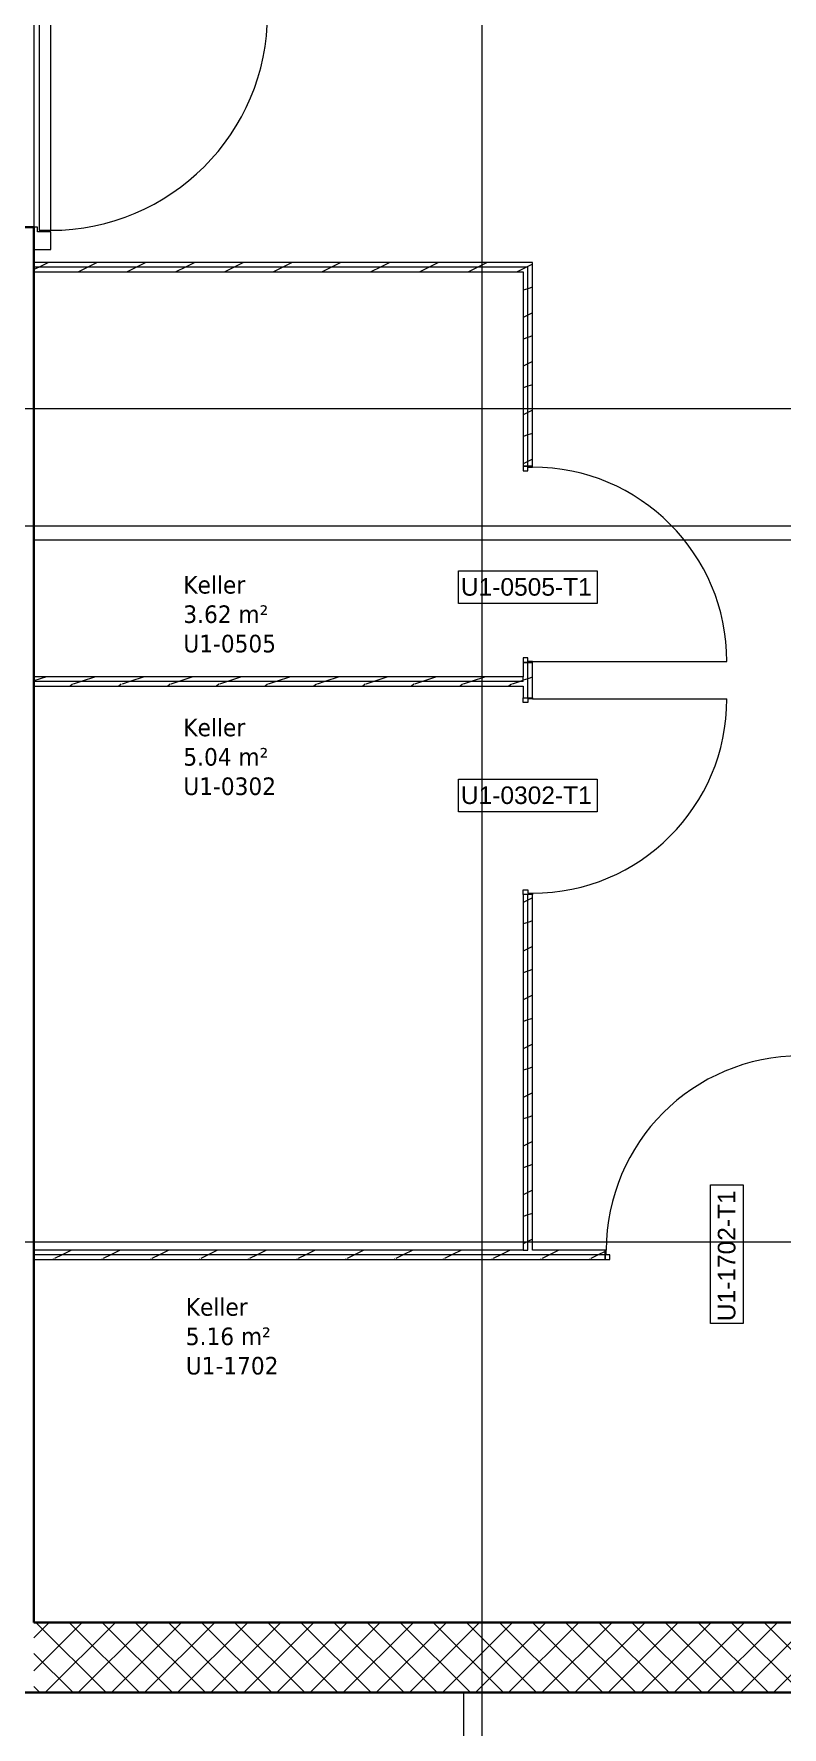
# Model space of a CAD drawing. Extents: x -1907 to 937, y -179 to 966.
# Drawn here: x -768 to -704, y 622.2 to 766.9 of the extents above; entities that cross this region are included whole.
import ezdxf
from ezdxf.lldxf.tags import DXFTag

# ---------------------------------------------------------------- set-up
doc = ezdxf.new("R2010")
doc.units = 0
doc.layers.get('0').update_dxf_attribs({"lineweight": 13})
for name, color, linetype, lineweight in [('A-AREA-____-IDEN', 7, 'Continuous', 5), ('A-DOOR-____-IDEN', 7, 'Continuous', 5), ('A-DOOR-____-OTLN', 7, 'Continuous', 9), ('A-DOOR-FRAM-MCUT', 7, 'Continuous', 9), ('A-DOOR-OPNG-OTLN', 7, 'Continuous', 9), ('A-FLOR-____-OTLN', 7, 'Continuous', 9), ('A-FLOR-____-OVHD', 7, 'Strichpunkt - Fein', 9), ('A-WALL-____-MCUT', 7, 'Continuous', 35), ('A-WALL-____-PATT', 7, 'Continuous', 35), ('A-WALL-FNSH-MCUT', 7, 'Continuous', 35), ('S-GRID-____-OTLN', 7, 'Continuous', 5)]:
    doc.layers.add(name, color=color, linetype=linetype, lineweight=lineweight)
doc.styles.get("Standard").update_dxf_attribs({"font": 'arial.ttf'})
tags = doc.linetypes.add('_Rasterlinie_', pattern=[0.375, 0.2, -0.05, 0.075, -0.05]).pattern_tags.tags
tags[10:11] = [DXFTag(74, 4), DXFTag(75, 0), DXFTag(340, '0'), DXFTag(46, 1.0), DXFTag(50, 0.0), DXFTag(44, 0.0), DXFTag(45, 0.0)]
tags[8:9] = [DXFTag(74, 4), DXFTag(75, 0), DXFTag(340, '0'), DXFTag(46, 1.0), DXFTag(50, 0.0), DXFTag(44, 0.0), DXFTag(45, 0.0)]
tags[6:7] = [DXFTag(74, 4), DXFTag(75, 0), DXFTag(340, '0'), DXFTag(46, 1.0), DXFTag(50, 0.0), DXFTag(44, 0.0), DXFTag(45, 0.0)]
tags[4:5] = [DXFTag(74, 4), DXFTag(75, 0), DXFTag(340, '0'), DXFTag(46, 1.0), DXFTag(50, 0.0), DXFTag(44, 0.0), DXFTag(45, 0.0)]
tags = doc.linetypes.add('Strich Punkt fein', pattern=[0.2, 0.1, -0.05, 0, -0.05]).pattern_tags.tags
tags[10:11] = [DXFTag(74, 4), DXFTag(75, 0), DXFTag(340, '0'), DXFTag(46, 1.0), DXFTag(50, 0.0), DXFTag(44, 0.0), DXFTag(45, 0.0)]
tags[8:9] = [DXFTag(74, 4), DXFTag(75, 0), DXFTag(340, '0'), DXFTag(46, 1.0), DXFTag(50, 0.0), DXFTag(44, 0.0), DXFTag(45, 0.0)]
tags[6:7] = [DXFTag(74, 4), DXFTag(75, 0), DXFTag(340, '0'), DXFTag(46, 1.0), DXFTag(50, 0.0), DXFTag(44, 0.0), DXFTag(45, 0.0)]
tags[4:5] = [DXFTag(74, 4), DXFTag(75, 0), DXFTag(340, '0'), DXFTag(46, 1.0), DXFTag(50, 0.0), DXFTag(44, 0.0), DXFTag(45, 0.0)]
tags = doc.linetypes.add('Strichpunkt - Fein', pattern=[0.2, 0.1, -0.05, 0, -0.05]).pattern_tags.tags
tags[10:11] = [DXFTag(74, 4), DXFTag(75, 0), DXFTag(340, '0'), DXFTag(46, 1.0), DXFTag(50, 0.0), DXFTag(44, 0.0), DXFTag(45, 0.0)]
tags[8:9] = [DXFTag(74, 4), DXFTag(75, 0), DXFTag(340, '0'), DXFTag(46, 1.0), DXFTag(50, 0.0), DXFTag(44, 0.0), DXFTag(45, 0.0)]
tags[6:7] = [DXFTag(74, 4), DXFTag(75, 0), DXFTag(340, '0'), DXFTag(46, 1.0), DXFTag(50, 0.0), DXFTag(44, 0.0), DXFTag(45, 0.0)]
tags[4:5] = [DXFTag(74, 4), DXFTag(75, 0), DXFTag(340, '0'), DXFTag(46, 1.0), DXFTag(50, 0.0), DXFTag(44, 0.0), DXFTag(45, 0.0)]

# ---------------------------------------------------------------- blocks, each defined once
blk = doc.blocks.new('Referenz-A0UJ2810XE', base_point=(-1920.13, -159.41))
at = {"layer": 'A-DOOR-____-IDEN', "color": 0, "linetype": 'Continuous', "ltscale": 0.13}
for p, q in [((-731.68, 720.99), (-719.84, 720.99)), ((-731.68, 718.21), (-731.68, 720.99)), ((-719.84, 720.99), (-719.84, 718.21)), ((-719.84, 718.21), (-731.68, 718.21)), ((-731.68, 703.19), (-719.84, 703.19)), ((-731.68, 700.41), (-731.68, 703.19)), ((-719.84, 703.19), (-719.84, 700.41)), ((-719.84, 700.41), (-731.68, 700.41)), ((-710.15, 656.68), (-710.15, 668.52)), ((-710.15, 668.52), (-707.37, 668.52)), ((-707.37, 668.52), (-707.37, 656.68)), ((-707.37, 656.68), (-710.15, 656.68))]:
    blk.add_line(p, q, dxfattribs=at)
at = {"layer": 'A-DOOR-____-OTLN', "color": 0, "linetype": 'Strich Punkt fein', "ltscale": 0.13}
blk.add_line((-767.96, 768.35), (-767.96, 750.35), dxfattribs=at)
at = {"layer": 'A-DOOR-____-OTLN', "color": 0, "linetype": 'Continuous', "ltscale": 0.13}
for p, q in [((-767.52, 768.61), (-767.52, 750.09)), ((-766.52, 750.09), (-766.52, 768.61)), ((-767.52, 750.09), (-766.52, 750.09))]:
    blk.add_line(p, q, dxfattribs=at)
at = {"layer": 'A-DOOR-FRAM-MCUT', "color": 0, "linetype": 'Continuous', "ltscale": 0.13}
for p, q in [((-767.66, 750.35), (-767.96, 750.35)), ((-767.96, 750.35), (-767.96, 748.45)), ((-767.66, 749.95), (-767.66, 750.35)), ((-766.52, 749.95), (-767.66, 749.95)), ((-766.52, 748.45), (-766.52, 749.95)), ((-767.96, 748.45), (-766.52, 748.45)), ((-725.36, 729.95), (-726.16, 729.95)), ((-726.16, 729.95), (-726.16, 729.55)), ((-726.16, 729.55), (-725.76, 729.55)), ((-725.76, 729.55), (-725.76, 729.85)), ((-725.76, 729.85), (-725.36, 729.85)), ((-725.36, 729.85), (-725.36, 729.95)), ((-725.76, 713.55), (-726.16, 713.55)), ((-726.16, 713.55), (-726.16, 713.15)), ((-725.76, 713.25), (-725.76, 713.55)), ((-725.36, 713.25), (-725.76, 713.25)), ((-725.36, 713.15), (-725.36, 713.25)), ((-726.16, 713.15), (-725.36, 713.15)), ((-726.16, 710.15), (-725.36, 710.15)), ((-726.16, 709.75), (-726.16, 710.15)), ((-725.76, 709.75), (-726.16, 709.75)), ((-725.76, 710.05), (-725.76, 709.75)), ((-725.36, 710.05), (-725.76, 710.05)), ((-725.36, 710.15), (-725.36, 710.05)), ((-726.16, 693.75), (-725.76, 693.75)), ((-726.16, 693.35), (-726.16, 693.75)), ((-725.36, 693.35), (-726.16, 693.35)), ((-725.76, 693.75), (-725.76, 693.45)), ((-725.76, 693.45), (-725.36, 693.45)), ((-725.36, 693.45), (-725.36, 693.35)), ((-719.06, 662.95), (-719.16, 662.95)), ((-719.16, 662.95), (-719.16, 662.15)), ((-719.06, 662.55), (-719.06, 662.95)), ((-719.16, 662.15), (-718.76, 662.15)), ((-718.76, 662.55), (-719.06, 662.55)), ((-718.76, 662.15), (-718.76, 662.55))]:
    blk.add_line(p, q, dxfattribs=at)
at = {"layer": 'A-DOOR-OPNG-OTLN', "color": 0, "linetype": 'Continuous', "ltscale": 0.13}
for p, q in [((-725.36, 713.25), (-708.76, 713.25)), ((-725.36, 710.05), (-708.76, 710.05))]:
    blk.add_line(p, q, dxfattribs=at)
for centre, major_axis in [((-766.52, 768.61), (0, -18.52)), ((-725.36, 713.25), (16.6, 0)), ((-725.36, 710.05), (0, -16.6)), ((-702.46, 662.95), (0, 16.6))]:
    blk.add_ellipse(centre, major_axis=major_axis, ratio=1, start_param=0, end_param=1.570796, dxfattribs=at)
at = {"layer": 'A-FLOR-____-OTLN', "color": 0, "linetype": 'Continuous', "ltscale": 0.13}
blk.add_line((-731.26, 625.15), (-731.26, 597.15), dxfattribs=at)
at = {"layer": 'A-FLOR-____-OVHD', "color": 0, "linetype": 'Strichpunkt - Fein', "ltscale": 0.13}
for p, q in [((-876.56, 724.85), (-334.16, 724.85)), ((-767.96, 724.85), (-701.36, 724.85)), ((-767.96, 723.65), (-701.36, 723.65))]:
    blk.add_line(p, q, dxfattribs=at)
at = {"layer": 'A-WALL-____-MCUT', "color": 0, "linetype": 'Continuous', "ltscale": 0.35}
for p, q in [((-767.96, 750.35), (-772.96, 750.35)), ((-767.96, 631.15), (-767.96, 750.35)), ((-701.36, 631.15), (-767.96, 631.15)), ((-857.56, 625.15), (-577.76, 625.15))]:
    blk.add_line(p, q, dxfattribs=at)
at = {"layer": 'A-WALL-____-MCUT', "color": 0, "linetype": 'Continuous', "lineweight": 9, "ltscale": 0.13}
for p, q in [((-725.76, 746.95), (-767.96, 746.95)), ((-725.76, 729.95), (-725.76, 746.95)), ((-726.16, 711.55), (-726.16, 711.95)), ((-725.76, 710.15), (-725.76, 713.15)), ((-726.16, 711.55), (-767.96, 711.55)), ((-725.76, 662.95), (-725.76, 693.35)), ((-726.16, 662.95), (-725.76, 662.95)), ((-719.16, 662.55), (-767.96, 662.55))]:
    blk.add_line(p, q, dxfattribs=at)
at = {"layer": 'A-WALL-____-PATT', "color": 0, "linetype": 'Continuous', "lineweight": 9, "ltscale": 0.13}
for p, q in [((-767.52, 746.95), (-767.96, 746.73)), ((-766.72, 747.35), (-767.52, 746.95)), ((-763.35, 746.95), (-764.15, 746.55)), ((-762.55, 747.35), (-763.35, 746.95)), ((-759.19, 746.95), (-759.99, 746.55)), ((-758.39, 747.35), (-759.19, 746.95)), ((-755.02, 746.95), (-755.82, 746.55)), ((-754.22, 747.35), (-755.02, 746.95)), ((-750.86, 746.95), (-751.66, 746.55)), ((-750.06, 747.35), (-750.86, 746.95)), ((-746.69, 746.95), (-747.49, 746.55)), ((-745.89, 747.35), (-746.69, 746.95)), ((-742.53, 746.95), (-743.33, 746.55)), ((-741.73, 747.35), (-742.53, 746.95)), ((-738.36, 746.95), (-739.16, 746.55)), ((-737.56, 747.35), (-738.36, 746.95)), ((-734.2, 746.95), (-735, 746.55)), ((-733.4, 747.35), (-734.2, 746.95)), ((-730.03, 746.95), (-730.83, 746.55)), ((-729.23, 747.35), (-730.03, 746.95)), ((-725.87, 746.95), (-726.67, 746.55)), ((-725.36, 747.2), (-725.87, 746.95)), ((-725.76, 745.09), (-726.16, 744.96)), ((-725.36, 745.22), (-725.76, 745.09)), ((-725.76, 742.84), (-726.16, 742.64)), ((-725.36, 743.04), (-725.76, 742.84)), ((-725.76, 740.93), (-726.16, 740.79)), ((-725.36, 741.06), (-725.76, 740.93)), ((-725.76, 738.67), (-726.16, 738.47)), ((-725.36, 738.87), (-725.76, 738.67)), ((-725.76, 736.76), (-726.16, 736.63)), ((-725.36, 736.89), (-725.76, 736.76)), ((-725.76, 734.51), (-726.16, 734.31)), ((-725.36, 734.71), (-725.76, 734.51)), ((-725.76, 732.6), (-726.16, 732.46)), ((-725.36, 732.73), (-725.76, 732.6)), ((-725.76, 730.34), (-726.16, 730.14)), ((-725.36, 730.54), (-725.76, 730.34)), ((-766.88, 711.95), (-767.96, 711.59)), ((-762.71, 711.95), (-763.91, 711.55)), ((-758.55, 711.95), (-759.75, 711.55)), ((-754.38, 711.95), (-755.58, 711.55)), ((-750.22, 711.95), (-751.42, 711.55)), ((-746.05, 711.95), (-747.25, 711.55)), ((-741.89, 711.95), (-743.09, 711.55)), ((-737.72, 711.95), (-738.92, 711.55)), ((-733.56, 711.95), (-734.76, 711.55)), ((-729.39, 711.95), (-730.59, 711.55)), ((-725.36, 711.91), (-725.76, 711.77)), ((-764.66, 711.31), (-764.86, 711.15)), ((-763.91, 711.55), (-764.6, 711.32)), ((-760.49, 711.31), (-760.7, 711.15)), ((-759.75, 711.55), (-760.43, 711.32)), ((-756.33, 711.31), (-756.53, 711.15)), ((-755.58, 711.55), (-756.27, 711.32)), ((-752.16, 711.31), (-752.37, 711.15)), ((-751.42, 711.55), (-752.1, 711.32)), ((-747.99, 711.31), (-748.2, 711.15)), ((-747.25, 711.55), (-747.94, 711.32)), ((-743.83, 711.31), (-744.04, 711.15)), ((-743.09, 711.55), (-743.77, 711.32)), ((-739.66, 711.31), (-739.87, 711.15)), ((-738.92, 711.55), (-739.61, 711.32)), ((-735.5, 711.31), (-735.71, 711.15)), ((-734.76, 711.55), (-735.44, 711.32)), ((-731.33, 711.31), (-731.54, 711.15)), ((-730.59, 711.55), (-731.28, 711.32)), ((-727.17, 711.31), (-727.38, 711.15)), ((-726.43, 711.55), (-727.11, 711.32)), ((-726.16, 711.64), (-726.43, 711.55)), ((-725.76, 711.77), (-726.16, 711.64)), ((-725.36, 693.06), (-725.76, 692.86)), ((-725.76, 692.86), (-726.16, 692.66)), ((-725.76, 690.95), (-726.16, 690.82)), ((-725.36, 691.08), (-725.76, 690.95)), ((-725.76, 688.69), (-726.16, 688.49)), ((-725.36, 688.89), (-725.76, 688.69)), ((-725.76, 686.78), (-726.16, 686.65)), ((-725.36, 686.92), (-725.76, 686.78)), ((-725.76, 684.53), (-726.16, 684.33)), ((-725.36, 684.73), (-725.76, 684.53)), ((-725.76, 682.62), (-726.16, 682.49)), ((-725.36, 682.75), (-725.76, 682.62)), ((-725.76, 680.36), (-726.16, 680.16)), ((-725.36, 680.56), (-725.76, 680.36)), ((-725.36, 678.59), (-725.76, 678.45)), ((-725.76, 678.45), (-726.16, 678.32)), ((-725.76, 676.2), (-726.16, 676)), ((-725.36, 676.4), (-725.76, 676.2)), ((-725.76, 674.29), (-726.16, 674.16)), ((-725.36, 674.42), (-725.76, 674.29)), ((-725.76, 672.03), (-726.16, 671.83)), ((-725.36, 672.23), (-725.76, 672.03)), ((-725.76, 670.13), (-726.16, 669.99)), ((-725.36, 670.26), (-725.76, 670.13)), ((-725.76, 667.87), (-726.16, 667.67)), ((-725.36, 668.07), (-725.76, 667.87)), ((-725.76, 665.96), (-726.16, 665.83)), ((-725.36, 666.09), (-725.76, 665.96)), ((-764.75, 662.95), (-765.55, 662.55)), ((-760.59, 662.95), (-761.39, 662.55)), ((-756.42, 662.95), (-757.22, 662.55)), ((-752.26, 662.95), (-753.06, 662.55)), ((-748.09, 662.95), (-748.89, 662.55)), ((-743.93, 662.95), (-744.73, 662.55)), ((-739.76, 662.95), (-740.56, 662.55)), ((-735.6, 662.95), (-736.4, 662.55)), ((-731.44, 662.95), (-732.24, 662.55)), ((-727.27, 662.95), (-728.07, 662.55)), ((-725.76, 663.7), (-726.16, 663.5)), ((-725.36, 663.9), (-725.76, 663.7)), ((-723.11, 662.95), (-723.91, 662.55)), ((-719.16, 662.84), (-719.74, 662.55)), ((-766.26, 662.18), (-766.35, 662.15)), ((-765.55, 662.55), (-766.2, 662.23)), ((-762.1, 662.18), (-762.18, 662.15)), ((-761.39, 662.55), (-762.04, 662.23)), ((-757.93, 662.18), (-758.02, 662.15)), ((-757.22, 662.55), (-757.87, 662.23)), ((-753.77, 662.18), (-753.85, 662.15)), ((-753.06, 662.55), (-753.71, 662.23)), ((-749.6, 662.18), (-749.69, 662.15)), ((-748.89, 662.55), (-749.54, 662.23)), ((-745.44, 662.18), (-745.52, 662.15)), ((-744.73, 662.55), (-745.38, 662.23)), ((-741.27, 662.18), (-741.36, 662.15)), ((-740.56, 662.55), (-741.21, 662.23)), ((-737.11, 662.18), (-737.19, 662.15)), ((-736.4, 662.55), (-737.05, 662.23)), ((-732.94, 662.18), (-733.03, 662.15)), ((-732.24, 662.55), (-732.88, 662.23)), ((-728.78, 662.18), (-728.86, 662.15)), ((-728.07, 662.55), (-728.72, 662.23)), ((-724.61, 662.18), (-724.7, 662.15)), ((-723.91, 662.55), (-724.55, 662.23)), ((-720.45, 662.18), (-720.53, 662.15)), ((-719.74, 662.55), (-720.39, 662.23)), ((-767.96, 629.84), (-766.65, 631.15)), ((-767.96, 627.01), (-763.83, 631.15)), ((-761.78, 625.15), (-767.78, 631.15)), ((-767, 625.15), (-761, 631.15)), ((-758.95, 625.15), (-764.95, 631.15)), ((-764.17, 625.15), (-758.17, 631.15)), ((-756.13, 625.15), (-762.13, 631.15)), ((-761.34, 625.15), (-755.34, 631.15)), ((-753.3, 625.15), (-759.3, 631.15)), ((-758.51, 625.15), (-752.51, 631.15)), ((-750.47, 625.15), (-756.47, 631.15)), ((-755.68, 625.15), (-749.68, 631.15)), ((-747.64, 625.15), (-753.64, 631.15)), ((-752.85, 625.15), (-746.85, 631.15)), ((-744.81, 625.15), (-750.81, 631.15)), ((-750.03, 625.15), (-744.03, 631.15)), ((-741.98, 625.15), (-747.98, 631.15)), ((-747.2, 625.15), (-741.2, 631.15)), ((-739.15, 625.15), (-745.15, 631.15)), ((-744.37, 625.15), (-738.37, 631.15)), ((-736.33, 625.15), (-742.33, 631.15)), ((-741.54, 625.15), (-735.54, 631.15)), ((-733.5, 625.15), (-739.5, 631.15)), ((-738.71, 625.15), (-732.71, 631.15)), ((-730.67, 625.15), (-736.67, 631.15)), ((-735.88, 625.15), (-729.88, 631.15)), ((-727.84, 625.15), (-733.84, 631.15)), ((-733.06, 625.15), (-727.06, 631.15)), ((-725.01, 625.15), (-731.01, 631.15)), ((-730.23, 625.15), (-724.23, 631.15)), ((-722.18, 625.15), (-728.18, 631.15)), ((-727.4, 625.15), (-721.4, 631.15)), ((-719.36, 625.15), (-725.36, 631.15)), ((-724.57, 625.15), (-718.57, 631.15)), ((-716.53, 625.15), (-722.53, 631.15)), ((-721.74, 625.15), (-715.74, 631.15)), ((-713.7, 625.15), (-719.7, 631.15)), ((-718.91, 625.15), (-712.91, 631.15)), ((-710.87, 625.15), (-716.87, 631.15)), ((-716.09, 625.15), (-710.09, 631.15)), ((-708.04, 625.15), (-714.04, 631.15)), ((-713.26, 625.15), (-707.26, 631.15)), ((-705.21, 625.15), (-711.21, 631.15)), ((-710.43, 625.15), (-704.43, 631.15)), ((-702.39, 625.15), (-708.39, 631.15)), ((-707.6, 625.15), (-701.6, 631.15)), ((-699.56, 625.15), (-705.56, 631.15)), ((-704.77, 625.15), (-698.77, 631.15)), ((-764.61, 625.15), (-767.96, 628.5)), ((-767.44, 625.15), (-767.96, 625.67))]:
    blk.add_line(p, q, dxfattribs=at)
at = {"layer": 'A-WALL-FNSH-MCUT', "color": 0, "linetype": 'Continuous', "lineweight": 9, "ltscale": 0.13}
for p, q in [((-725.36, 747.35), (-767.96, 747.35)), ((-767.96, 746.55), (-726.16, 746.55)), ((-726.16, 746.55), (-726.16, 729.95)), ((-725.36, 729.95), (-725.36, 747.35)), ((-726.16, 729.95), (-725.36, 729.95)), ((-726.16, 711.95), (-767.96, 711.95)), ((-726.16, 713.15), (-726.16, 711.95)), ((-725.36, 713.15), (-726.16, 713.15)), ((-725.36, 710.15), (-725.36, 713.15)), ((-767.96, 711.15), (-726.16, 711.15)), ((-726.16, 711.15), (-726.16, 710.15)), ((-726.16, 710.15), (-725.36, 710.15)), ((-726.16, 693.35), (-726.16, 662.95)), ((-725.36, 693.35), (-726.16, 693.35)), ((-725.36, 662.95), (-725.36, 693.35)), ((-726.16, 662.95), (-767.96, 662.95)), ((-719.16, 662.95), (-725.36, 662.95)), ((-719.16, 662.15), (-719.16, 662.95)), ((-767.96, 662.15), (-719.16, 662.15))]:
    blk.add_line(p, q, dxfattribs=at)
at = {"layer": 'S-GRID-____-OTLN', "color": 0, "linetype": '_Rasterlinie_', "ltscale": 0.13}
for p, q in [((-729.66, 186.65), (-729.66, 950.47)), ((-928.26, 734.85), (316.93, 734.85)), ((-928.26, 663.65), (316.93, 663.65))]:
    blk.add_line(p, q, dxfattribs=at)
at = {"layer": 'A-AREA-____-IDEN', "color": 0, "linetype": 'Continuous', "ltscale": 0.13, "char_height": 1.5, "attachment_point": 1}
for s, insert in [('{\\W0.9;\\fVerdana;Keller}', (-755.19, 720.55)), ('{\\W0.9;\\fVerdana;3.62 m²}', (-755.19, 718.04)), ('{\\W0.9;\\fVerdana;U1-0505}', (-755.19, 715.53)), ('{\\W0.9;\\fVerdana;Keller}', (-755.19, 708.36)), ('{\\W0.9;\\fVerdana;5.04 m²}', (-755.19, 705.85)), ('{\\W0.9;\\fVerdana;U1-0302}', (-755.19, 703.34)), ('{\\W0.9;\\fVerdana;Keller}', (-754.98, 658.85)), ('{\\W0.9;\\fVerdana;5.16 m²}', (-754.98, 656.34)), ('{\\W0.9;\\fVerdana;U1-1702}', (-754.98, 653.83))]:
    blk.add_mtext(s, dxfattribs=dict(at, insert=insert))
at = {"layer": 'A-DOOR-____-IDEN', "color": 0, "linetype": 'Continuous', "ltscale": 0.13, "char_height": 1.5, "attachment_point": 1}
for s, insert in [('{\\fArial;U1-0505-T1}', (-731.48, 720.37)), ('{\\fArial;U1-0302-T1}', (-731.48, 702.57))]:
    blk.add_mtext(s, dxfattribs=dict(at, insert=insert))
at = {"layer": 'A-DOOR-____-IDEN', "color": 0, "linetype": 'Continuous', "ltscale": 0.13, "insert": (-709.53, 656.88), "char_height": 1.5, "attachment_point": 1, "rotation": 90}
blk.add_mtext('{\\fArial;U1-1702-T1}', dxfattribs=at)

msp = doc.modelspace()

# ---------------------------------------------------------------- block references
at = {"color": 9, "lineweight": 25, "ltscale": 0.25, "true_color": 0xc0c0c0}
msp.add_blockref('Referenz-A0UJ2810XE', (-1920.13, -159.41), dxfattribs=at)

doc.saveas('drawing.dxf')
